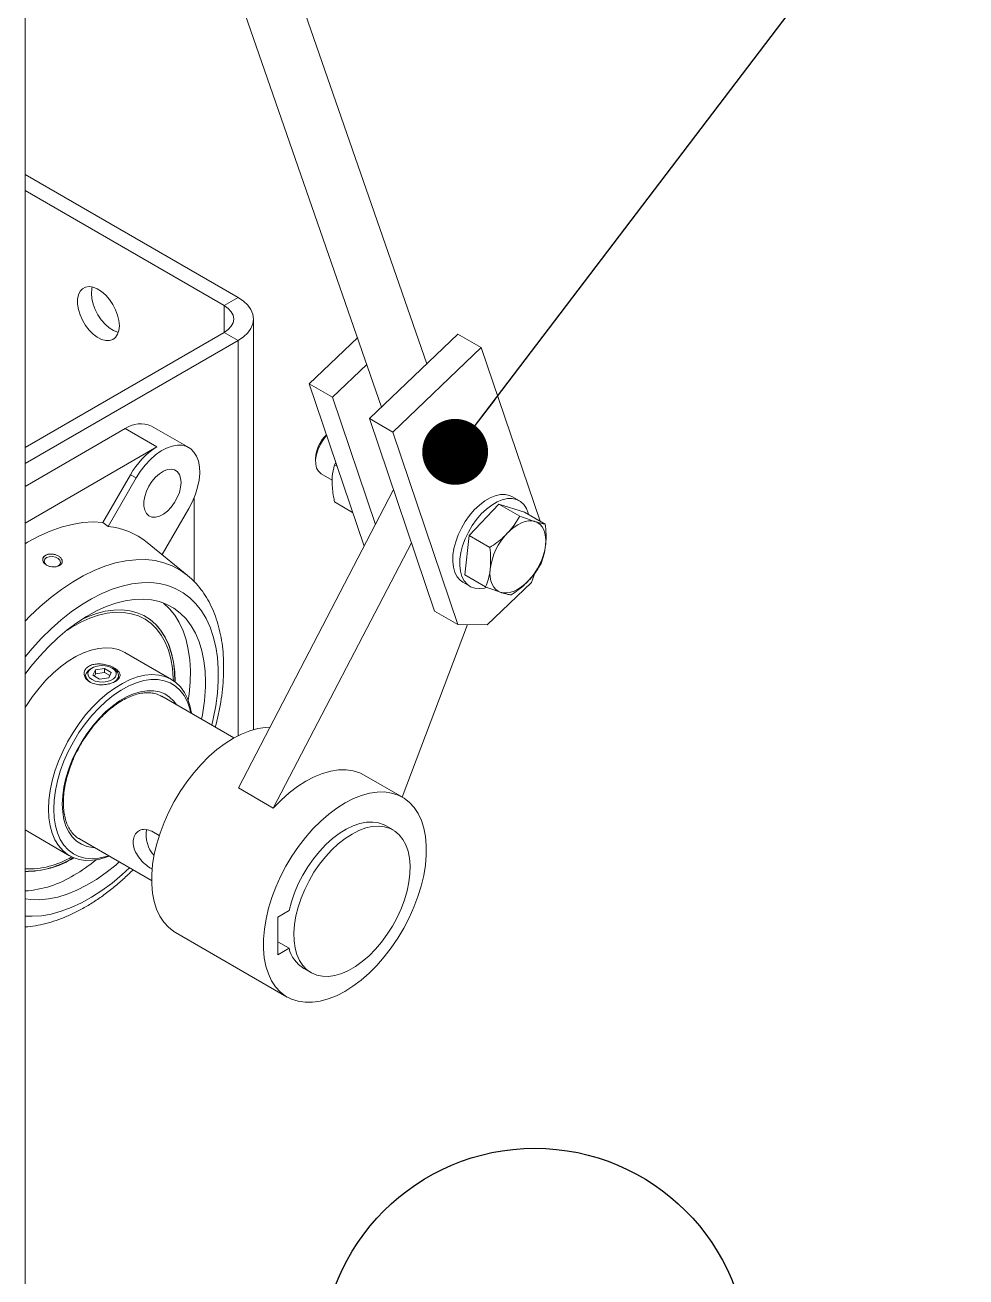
# Model space of a CAD drawing. Header units: millimetres. Extents: x 953 to 17674, y 376 to 6295.
# Drawn here: x 2784.3 to 3070, y 2102.8 to 2482.8 of the extents above; entities that cross this region are included whole.
import ezdxf

# ---------------------------------------------------------------- set-up
doc = ezdxf.new("R2010")
doc.units = ezdxf.units.MM
doc.layers.add('SHEET', color=179, linetype='Continuous')
doc.styles.get("Standard").update_dxf_attribs({"font": 'arial.ttf'})
doc.dimstyles.new('SLDDIMSTYLE1', dxfattribs={"dimtxt": 0.18, "dimasz": 3.302, "dimexe": 0, "dimexo": 0.0625, "dimgap": 0, "dimtad": 0, "dimtih": 1, "dimtoh": 1, "dimdec": 0, "dimrnd": 1e-09, "dimzin": 0, "dimdsep": 46, "dimtxsty": 'Standard', "dimsah": 1, "dimcen": 0.09, "dimadec": 0, "dimazin": 0, "dimtfac": 3.302, "dimtdec": 0, "dimtofl": 0, "dimtmove": 0, "dimatfit": 3, "dimfxl": 1, "dimfrac": 2, "dimtolj": 1, "dimtzin": 0, "dimarcsym": 0})

msp = doc.modelspace()

# ---------------------------------------------------------------- linework, layer by layer
at = {"linetype": 'Continuous', "lineweight": 20}
for p, q in [((2819.46959, 2629.72549), (2906.23948, 2379.93857)), ((2784.25166, 1930.76907), (2784.25166, 2628.38483)), ((2803.68544, 2622.90013), (2892.43756, 2366.75437)), ((2848.95377, 2400.06447), (2784.2517, 2437.41618)), ((2844.71112, 2397.61524), (2784.25172, 2432.51771)), ((2844.71112, 2397.61524), (2848.95377, 2400.06447)), ((2844.71112, 2397.61524), (2844.71112, 2389.45111)), ((2853.64004, 2268.89844), (2853.64004, 2393.53322)), ((2784.2517, 2354.54869), (2844.71112, 2389.45117)), ((2784.25174, 2349.65023), (2848.95379, 2387.00193)), ((2844.71112, 2389.45117), (2848.95379, 2387.00193)), ((2848.95379, 2267.05243), (2848.95379, 2387.00193)), ((2885.25243, 2387.95746), (2870.50175, 2373.86707)), ((2915.69679, 2388.97262), (2888.81573, 2363.29463)), ((2922.76789, 2384.89056), (2915.69679, 2388.97262)), ((2922.76789, 2384.89056), (2895.88679, 2359.2126)), ((2940.61737, 2332.21795), (2922.76789, 2384.89056)), ((2888.02666, 2379.77091), (2877.57281, 2369.78503)), ((2877.57281, 2369.78503), (2870.50175, 2373.86707)), ((2870.50175, 2373.86707), (2887.21476, 2324.54815)), ((2877.57281, 2369.78503), (2890.65995, 2331.16585)), ((2814.65911, 2360.26336), (2784.25174, 2342.70956)), ((2824.27567, 2354.71183), (2814.65911, 2360.26336)), ((2833.97219, 2354.52428), (2822.65846, 2361.05556)), ((2895.88679, 2359.2126), (2888.81573, 2363.29463)), ((2888.81573, 2363.29463), (2908.6113, 2304.87942)), ((2895.88679, 2359.2126), (2915.68237, 2300.79738)), ((2824.27567, 2354.71183), (2784.25166, 2331.60646)), ((2872.46984, 2351.15108), (2872.46984, 2350.25181)), ((2878.59716, 2349.97795), (2878.24711, 2349.30818)), ((2878.96445, 2348.89407), (2878.24711, 2349.30818)), ((2807.92474, 2331.80274), (2816.27568, 2346.26703)), ((2817.97285, 2345.28727), (2809.4587, 2330.54031)), ((2817.97285, 2345.28727), (2816.27568, 2346.26703)), ((2874.12701, 2346.58905), (2877.51106, 2344.63547)), ((2896.07192, 2341.56132), (2849.03566, 2251.2127)), ((2896.20713, 2341.48327), (2896.07192, 2341.56132)), ((2835.58938, 2313.83344), (2835.58938, 2339.3369)), ((2883.73109, 2334.82802), (2878.24711, 2337.99386)), ((2919.07738, 2327.80433), (2928.1329, 2337.35238)), ((2928.1329, 2337.35238), (2934.44616, 2333.70781)), ((2928.1329, 2337.35238), (2935.90076, 2334.94086)), ((2934.34463, 2338.38357), (2932.2233, 2339.60819)), ((2825.87382, 2322.0197), (2833.97284, 2336.04762)), ((2935.90076, 2334.94086), (2942.21402, 2331.29629)), ((2807.92474, 2331.80274), (2809.4587, 2330.54031)), ((2833.48322, 2315.81443), (2821.29903, 2325.75037)), ((2901.57651, 2325.63841), (2859.64217, 2245.08969)), ((2917.78973, 2315.84478), (2919.07738, 2327.80433)), ((2919.07738, 2327.80433), (2925.39064, 2324.15977)), ((2917.78973, 2315.84478), (2924.10299, 2312.20022)), ((2938.0427, 2313.56517), (2939.03549, 2316.40027)), ((2917.22452, 2313.6267), (2919.34585, 2312.40208)), ((2924.60213, 2300.72626), (2938.0427, 2313.56517)), ((2908.6113, 2304.87942), (2915.68237, 2300.79738)), ((2898.72557, 2248.45296), (2918.5949, 2300.77413)), ((2915.68237, 2300.79738), (2924.60213, 2300.72626)), ((2828.69359, 2284.14746), (2814.55147, 2292.31154)), ((2804.60104, 2287.60702), (2804.12267, 2287.33058)), ((2811.19492, 2287.33058), (2810.71634, 2287.60699)), ((2805.61746, 2287.02084), (2804.87032, 2285.41113)), ((2804.87032, 2285.41113), (2806.91157, 2284.23274)), ((2805.61746, 2285.81646), (2805.31126, 2285.15658)), ((2808.40585, 2287.45215), (2805.61746, 2287.02084)), ((2805.61746, 2287.02084), (2805.61746, 2285.81646)), ((2808.40585, 2286.24777), (2805.61746, 2285.81646)), ((2806.91157, 2284.23274), (2809.69997, 2284.66405)), ((2810.4471, 2286.27376), (2808.40585, 2287.45215)), ((2808.40585, 2287.45215), (2808.40585, 2286.24777)), ((2810.00625, 2285.32388), (2808.40585, 2286.24777)), ((2809.69997, 2284.66405), (2810.4471, 2286.27376)), ((2847.68397, 2266.37197), (2825.74384, 2279.03773)), ((2898.87315, 2248.36777), (2887.20589, 2255.10313)), ((2859.64217, 2245.08969), (2849.03566, 2251.2127)), ((2784.25162, 2238.44468), (2797.7961, 2230.62562)), ((2896.03028, 2238.46223), (2893.87354, 2239.70729)), ((2800.74587, 2235.73531), (2822.686, 2223.06954)), ((2824.98726, 2236.72975), (2822.7201, 2238.03856)), ((2822.8427, 2226.67776), (2822.7201, 2226.60699)), ((2822.7201, 2226.60699), (2822.83052, 2226.54324)), ((2864.404, 2213.97495), (2861.00988, 2212.01556)), ((2861.00988, 2212.01556), (2861.00988, 2200.58399)), ((2829.93496, 2207.3381), (2863.87599, 2187.74436)), ((2864.404, 2202.54338), (2861.01, 2204.50269)), ((2861.00988, 2200.58399), (2864.404, 2202.54338)), ((2868.87557, 2196.40487), (2871.03231, 2195.15981))]:
    msp.add_line(p, q, dxfattribs=at)
at = {"linetype": 'Continuous', "lineweight": 20, "flags": 128}
for points in [[(2812.89135, 2391.48811), (2812.76103, 2393.0427), (2812.37555, 2394.68395), (2811.75069, 2396.34484), (2810.91188, 2397.95724), (2809.8937, 2399.45524), (2808.73761, 2400.77744), (2807.49107, 2401.86976), (2806.205, 2402.68753), (2804.93217, 2403.19718), (2803.72466, 2403.37778), (2802.63196, 2403.22208), (2801.69866, 2402.73636), (2800.96303, 2401.94059), (2800.45525, 2400.86728), (2800.19604, 2399.56043), (2800.19604, 2398.07348), (2800.45525, 2396.46736), (2800.96303, 2394.80777), (2801.69866, 2393.16266), (2802.63196, 2391.59948), (2803.72466, 2390.18208), (2804.93217, 2388.96861), (2806.205, 2388.00868), (2807.49107, 2387.34149), (2808.73761, 2386.99459), (2809.8937, 2386.98209), (2810.91188, 2387.30443), (2811.75069, 2387.94846), (2812.37555, 2388.88779), (2812.76103, 2390.08408), (2812.89135, 2391.48811)], [(2804.40607, 2401.28502), (2804.5363, 2402.6892), (2804.68028, 2403.26079)], [(2812.61703, 2389.51246), (2812.36517, 2389.5761), (2811.09233, 2390.08574), (2809.80635, 2390.90337), (2808.55973, 2391.99574), (2807.40372, 2393.31798), (2806.38545, 2394.81594), (2805.54673, 2396.42838), (2804.92178, 2398.08922), (2804.5363, 2399.73057), (2804.40607, 2401.28502)], [(2848.95379, 2387.00193), (2850.58431, 2388.10408), (2851.89619, 2389.33986), (2852.85697, 2390.67893), (2853.44304, 2392.08831), (2853.64004, 2393.53322), (2853.44306, 2394.97814), (2852.85701, 2396.38746), (2851.89621, 2397.72652), (2850.58431, 2398.96236), (2848.95377, 2400.06447)], [(2844.71112, 2389.45117), (2845.95475, 2390.32599), (2846.87888, 2391.324), (2847.44795, 2392.40697), (2847.64003, 2393.53323), (2847.44795, 2394.65942), (2846.87888, 2395.74239), (2845.95473, 2396.74047), (2844.71112, 2397.61524)], [(2875.82565, 2358.15656), (2874.89322, 2357.01078), (2873.971, 2355.55037), (2873.2431, 2353.99499), (2872.74356, 2352.41716), (2872.49571, 2350.89089), (2872.51116, 2349.48741), (2872.7892, 2348.27233), (2873.31682, 2347.30255), (2874.06933, 2346.6233), (2874.12701, 2346.58905)], [(2833.97284, 2336.04762), (2835.07583, 2338.1644), (2835.97547, 2340.33716), (2836.65167, 2342.51721), (2837.08933, 2344.656), (2837.27865, 2346.70565), (2837.21541, 2348.62041), (2836.90106, 2350.35759), (2836.34257, 2351.8782), (2835.55244, 2353.14848), (2834.54832, 2354.13987), (2833.35263, 2354.83037), (2831.99211, 2355.20446), (2830.49712, 2355.25388), (2828.90106, 2354.97737), (2827.23959, 2354.3812), (2825.54982, 2353.47882), (2823.86951, 2352.29017), (2822.23617, 2350.84188), (2820.6863, 2349.16631), (2819.25453, 2347.30086), (2817.97285, 2345.28727)], [(2831.62971, 2343.93314), (2831.49745, 2345.261), (2831.10688, 2346.37414), (2830.47623, 2347.22039), (2829.63503, 2347.76024), (2828.62257, 2347.96849), (2827.48621, 2347.8353), (2826.2791, 2347.367), (2825.05767, 2346.58537), (2823.87903, 2345.52709), (2822.7983, 2344.24158), (2821.86599, 2342.78887), (2821.12572, 2341.23706), (2820.6121, 2339.65859), (2820.34915, 2338.1272), (2820.34915, 2336.71471), (2820.6121, 2335.48702), (2821.12572, 2334.50147), (2821.86599, 2333.80436), (2822.7983, 2333.42807), (2823.87903, 2333.39034), (2825.05767, 2333.69288), (2826.2791, 2334.3215), (2827.48621, 2335.2469), (2828.62257, 2336.42571), (2829.63503, 2337.80292), (2830.47623, 2339.31401), (2831.10688, 2340.88839), (2831.49745, 2342.45247), (2831.62971, 2343.93314)], [(2932.2233, 2339.60819), (2931.40103, 2339.98863), (2930.06477, 2340.2827), (2928.60334, 2340.25639), (2927.05097, 2339.91049), (2925.44406, 2339.25305), (2923.82027, 2338.2994), (2922.21766, 2337.07189), (2920.67377, 2335.59932)], [(2937.15642, 2334.21597), (2937.04793, 2334.63059), (2936.4858, 2336.06529), (2935.69769, 2337.24982), (2934.70212, 2338.15649), (2933.52237, 2338.76401), (2932.1861, 2339.05808), (2930.72468, 2339.03177), (2929.17231, 2338.68587), (2927.56539, 2338.02843), (2925.9416, 2337.07478), (2924.33899, 2335.84727), (2922.79511, 2334.3747)], [(2920.67377, 2335.59932), (2919.22485, 2333.91632), (2917.90479, 2332.06221), (2916.74459, 2330.08041), (2915.7714, 2328.01753), (2915.00806, 2325.9218), (2914.47246, 2323.8423), (2914.17713, 2321.82791), (2914.129, 2319.92586), (2914.32922, 2318.18051), (2914.77309, 2316.63306), (2915.45018, 2315.31952), (2916.34464, 2314.27086), (2917.22452, 2313.6267)], [(2922.79511, 2334.3747), (2921.34618, 2332.6917), (2920.02612, 2330.83759), (2918.86593, 2328.85579), (2917.89274, 2326.79291), (2917.12939, 2324.69718), (2916.59379, 2322.61768), (2916.29847, 2320.60329), (2916.25034, 2318.70124), (2916.45055, 2316.95589), (2916.89442, 2315.40843), (2917.57151, 2314.0949), (2918.46597, 2313.04624), (2919.55684, 2312.28695), (2920.81855, 2311.83479), (2922.22151, 2311.70051), (2923.73286, 2311.88714), (2924.28822, 2312.02981)], [(2784.25166, 2325.33178), (2785.03125, 2325.78961), (2788.458, 2327.61735), (2791.86492, 2329.13373), (2795.23241, 2330.32979), (2798.541, 2331.19885), (2801.7716, 2331.73574), (2804.90553, 2331.93746), (2807.92474, 2331.80274)], [(2930.67619, 2328.49627), (2931.72754, 2329.51416), (2932.81634, 2330.39161), (2933.92396, 2331.11367), (2935.03143, 2331.66802), (2936.11986, 2332.04522), (2937.17056, 2332.23867), (2938.16558, 2332.24511), (2939.08788, 2332.06453)], [(2939.08788, 2332.06453), (2939.92171, 2331.69992), (2940.65279, 2331.15762), (2941.2686, 2330.44677), (2941.7586, 2329.57957), (2942.11442, 2328.57097), (2942.32998, 2327.43808), (2942.40157, 2326.20037), (2942.32798, 2324.87904)], [(2784.2517, 2301.836), (2785.71053, 2303.31788), (2788.86, 2306.28696), (2792.07656, 2309.01308), (2795.34125, 2311.48004), (2798.63503, 2313.67351), (2801.93846, 2315.58054), (2805.23219, 2317.18995), (2808.49691, 2318.49235), (2811.71343, 2319.47997), (2814.86291, 2320.14719), (2817.92686, 2320.48995), (2820.88728, 2320.50633), (2823.72682, 2320.19624), (2826.42879, 2319.56135), (2828.97734, 2318.60554), (2831.35755, 2317.33441), (2833.48322, 2315.81443)], [(2793.66187, 2318.35057), (2794.26444, 2318.59429), (2794.79861, 2319.07405), (2794.98891, 2319.67218), (2794.80658, 2320.29764), (2794.27924, 2320.85513), (2793.48738, 2321.25972), (2792.5513, 2321.45005), (2791.61349, 2321.39694), (2790.817, 2321.10853), (2790.28283, 2320.62877), (2790.09254, 2320.03063), (2790.27486, 2319.40517), (2790.80204, 2318.84778)], [(2928.74471, 2310.55703), (2927.91089, 2310.92156), (2927.17981, 2311.46395), (2926.56401, 2312.17481), (2926.07399, 2313.04199), (2925.71816, 2314.05059), (2925.50262, 2315.18349), (2925.43101, 2316.42119), (2925.5046, 2317.74252)], [(2937.15639, 2314.1252), (2936.10504, 2313.10739), (2935.01626, 2312.22996), (2933.90864, 2311.5079), (2932.80115, 2310.95354), (2931.71275, 2310.57635), (2930.66205, 2310.38291), (2929.66703, 2310.37637), (2928.74471, 2310.55703)], [(2784.2517, 2291.01631), (2786.37632, 2293.54513), (2789.22773, 2296.65198), (2792.17067, 2299.54545), (2795.18645, 2302.20725), (2798.25609, 2304.62049), (2801.36012, 2306.76994), (2804.47894, 2308.64204), (2807.59284, 2310.22492), (2810.68212, 2311.50858), (2813.72725, 2312.48487), (2816.70897, 2313.14761), (2819.60842, 2313.49275), (2822.4073, 2313.51799), (2825.08791, 2313.22313), (2827.63328, 2312.61016), (2830.02733, 2311.68284), (2832.25494, 2310.44714), (2834.30199, 2308.91078), (2836.15556, 2307.08352), (2837.80395, 2304.97682), (2839.23669, 2302.60418), (2840.44476, 2299.98047), (2841.42051, 2297.12228), (2842.15778, 2294.04773), (2842.65189, 2290.77624), (2842.89973, 2287.32852), (2842.89973, 2283.72629), (2842.65189, 2279.99237), (2842.15778, 2276.1504), (2841.42051, 2272.22461), (2840.96517, 2270.25067)], [(2839.05428, 2283.30747), (2838.93028, 2286.65221), (2838.55916, 2289.83033), (2837.94352, 2292.81951), (2837.08768, 2295.59887), (2835.99764, 2298.14879), (2834.68106, 2300.45143), (2833.14714, 2302.49067), (2831.40669, 2304.25221), (2829.47187, 2305.72371), (2827.35627, 2306.89471), (2825.07474, 2307.75723), (2822.64326, 2308.30503), (2820.07892, 2308.53433), (2817.39967, 2308.44343), (2814.62434, 2308.03319), (2811.77235, 2307.30633), (2808.86373, 2306.26791), (2805.91893, 2304.92535), (2802.95849, 2303.28787), (2800.00328, 2301.36723), (2797.07399, 2299.17664), (2794.19119, 2296.73167), (2791.37507, 2294.04924), (2788.64538, 2291.14845), (2786.02128, 2288.04939), (2784.2517, 2285.76651)], [(2833.80744, 2277.78871), (2834.0788, 2279.77773), (2834.3883, 2283.35695), (2834.45032, 2286.81135), (2834.26439, 2290.11658), (2833.83184, 2293.24951), (2833.15568, 2296.18813), (2832.24065, 2298.9119), (2831.0932, 2301.40163), (2829.72136, 2303.63985), (2828.13475, 2305.611), (2826.34449, 2307.30106), (2826.29297, 2307.34306)], [(2797.00997, 2299.12548), (2798.41544, 2300.0117), (2801.16325, 2301.52575), (2803.89399, 2302.74162), (2806.58504, 2303.64939), (2809.21408, 2304.2415), (2811.75935, 2304.5129), (2814.19973, 2304.46151), (2816.51501, 2304.08765), (2818.68601, 2303.39455), (2820.69475, 2302.38779), (2822.52456, 2301.07585), (2824.16028, 2299.46945), (2825.58838, 2297.58201), (2826.797, 2295.42915), (2827.77614, 2293.02871), (2828.51769, 2290.40059), (2829.01549, 2287.56658), (2829.26544, 2284.55008), (2829.28879, 2283.77628)], [(2829.86591, 2283.35915), (2829.7421, 2286.42268), (2829.37157, 2289.36748), (2828.75732, 2292.12059), (2827.90433, 2294.6597), (2826.81943, 2296.96448), (2825.51138, 2299.01633), (2823.9907, 2300.79874), (2822.26963, 2302.29727), (2820.36204, 2303.50006), (2818.28328, 2304.39719), (2816.05009, 2304.98168), (2813.68046, 2305.24864), (2811.19344, 2305.19591), (2808.60908, 2304.82407), (2805.9482, 2304.1359), (2803.2322, 2303.13722), (2801.34457, 2302.27451)], [(2829.78149, 2283.39323), (2829.65753, 2286.50914), (2829.28664, 2289.45685), (2828.6718, 2292.21258), (2827.81795, 2294.75417), (2826.73199, 2297.06116), (2825.42268, 2299.1151), (2824.39769, 2300.37225)], [(2784.2517, 2275.48419), (2784.71452, 2276.23262), (2786.54386, 2278.94724), (2788.51549, 2281.5099), (2790.60707, 2283.89183), (2792.79495, 2286.06597), (2795.05423, 2288.0076), (2797.35945, 2289.69493), (2799.6844, 2291.10854), (2802.00273, 2292.23264), (2804.28823, 2293.05433), (2806.51497, 2293.5645), (2808.65772, 2293.75722), (2810.69223, 2293.6303), (2812.59539, 2293.18527), (2814.34571, 2292.42715), (2814.55147, 2292.31154)], [(2810.71583, 2287.60728), (2811.45332, 2287.03857), (2811.88334, 2286.37295), (2811.97118, 2285.66434), (2811.70953, 2284.97023), (2811.11977, 2284.34675), (2810.2496, 2283.84442), (2809.16959, 2283.50396), (2807.96723, 2283.35291), (2806.73974, 2283.40362), (2805.58677, 2283.65189), (2804.60159, 2284.07761), (2803.86415, 2284.64634), (2803.43408, 2285.31193), (2803.34641, 2286.02045), (2803.60789, 2286.71466), (2804.19765, 2287.33814), (2805.06782, 2287.84047), (2806.14783, 2288.18093), (2807.35036, 2288.33188), (2808.57768, 2288.28127), (2809.73069, 2288.03302), (2810.71583, 2287.60728)], [(2791.39525, 2244.77302), (2791.51904, 2247.52637), (2791.889, 2250.39146), (2792.50089, 2253.33577), (2793.34783, 2256.32603), (2794.42026, 2259.32828), (2795.70595, 2262.30852), (2797.19032, 2265.23301), (2798.85664, 2268.06854), (2800.68598, 2270.78316), (2802.65761, 2273.34582), (2804.74919, 2275.72776), (2806.93707, 2277.90189), (2809.19635, 2279.84353), (2811.50158, 2281.53086), (2813.82652, 2282.94447), (2816.14485, 2284.06857), (2818.43035, 2284.89026), (2820.65709, 2285.40043), (2822.79984, 2285.59315), (2824.83435, 2285.46622), (2826.73751, 2285.02119), (2828.48783, 2284.26307), (2830.06543, 2283.20044), (2831.45244, 2281.84528), (2832.63314, 2280.21303), (2833.59417, 2278.32213), (2834.32464, 2276.19397), (2834.81628, 2273.85279), (2834.82492, 2273.79533)], [(2792.95094, 2244.77299), (2793.07881, 2247.52364), (2793.46096, 2250.38857), (2794.09265, 2253.33297), (2794.96631, 2256.32113), (2796.07128, 2259.31681), (2797.39414, 2262.28356), (2798.91885, 2265.18549), (2800.62689, 2267.9872), (2802.49753, 2270.6548), (2804.50811, 2273.15593), (2806.63416, 2275.46014), (2808.84991, 2277.53959), (2811.12845, 2279.36892), (2813.4421, 2280.926), (2815.76283, 2282.19185), (2818.06241, 2283.15114), (2820.31296, 2283.79224), (2822.48715, 2284.10727), (2824.55861, 2284.09259), (2826.50217, 2283.74826), (2828.29425, 2283.07859), (2829.91309, 2282.09146), (2831.33904, 2280.79907), (2832.55479, 2279.21694), (2833.5456, 2277.36449), (2834.29942, 2275.26403), (2834.63162, 2273.90694)], [(2804.12267, 2287.33058), (2803.47779, 2286.87303), (2802.89304, 2286.16311), (2802.66157, 2285.38851), (2802.80095, 2284.60649), (2803.30043, 2283.87528), (2804.12318, 2283.24893)], [(2811.43899, 2283.40083), (2812.17416, 2284.05024), (2812.58601, 2284.79953), (2812.6325, 2285.5851), (2812.31008, 2286.34885), (2811.64281, 2287.03401), (2811.19492, 2287.33058)], [(2795.56724, 2246.28335), (2795.69204, 2248.82952), (2796.0647, 2251.48534), (2796.68022, 2254.21487), (2797.53028, 2256.98124), (2798.60338, 2259.74706), (2799.88498, 2262.47487), (2801.3578, 2265.12774), (2803.00186, 2267.66989), (2804.79496, 2270.06689), (2806.71289, 2272.28639), (2808.72962, 2274.29825), (2810.81795, 2276.0753), (2812.94962, 2277.59362), (2815.09582, 2278.83259), (2817.22748, 2279.77544), (2819.31581, 2280.40953), (2821.33256, 2280.72614), (2823.25047, 2280.72104), (2825.04357, 2280.3943), (2826.68763, 2279.75034), (2828.16043, 2278.79794), (2829.44206, 2277.54985), (2830.27068, 2276.42444)], [(2858.60856, 2269.6006), (2857.25733, 2269.55195), (2854.90885, 2269.20931), (2852.48365, 2268.54282), (2850.00664, 2267.55927), (2847.5032, 2266.26884), (2844.99909, 2264.68473), (2842.51993, 2262.8232), (2840.09117, 2260.70343), (2837.73778, 2258.34702), (2835.48389, 2255.77823), (2833.35261, 2253.02344), (2831.36581, 2250.11094), (2829.54388, 2247.07053), (2827.90555, 2243.93344), (2826.46758, 2240.73184), (2825.24478, 2237.49871), (2824.24965, 2234.26707), (2823.4924, 2231.07011), (2822.98086, 2227.94072), (2822.72018, 2224.91094), (2822.71314, 2222.01191), (2822.95974, 2219.27327), (2823.4575, 2216.72328), (2824.20126, 2214.38797), (2825.18341, 2212.29136), (2826.39391, 2210.45501), (2827.82029, 2208.89767), (2829.44791, 2207.63537), (2829.93496, 2207.3381)], [(2859.64217, 2245.08969), (2862.01946, 2247.5184), (2864.47818, 2249.70648), (2866.99233, 2251.63054), (2869.53521, 2253.27032), (2872.07996, 2254.60845), (2874.59954, 2255.63069), (2877.0673, 2256.32623), (2879.45709, 2256.68765), (2881.7436, 2256.71126), (2883.90259, 2256.39669), (2885.91122, 2255.7473), (2887.20589, 2255.10313)], [(2867.17929, 2186.45085), (2869.30307, 2186.13863), (2871.55076, 2186.15389), (2873.89927, 2186.4966), (2876.32444, 2187.16307), (2878.80149, 2188.14665), (2881.30489, 2189.43706), (2883.80904, 2191.02114), (2886.28816, 2192.88264), (2888.71692, 2195.00247), (2891.07031, 2197.35888), (2893.3242, 2199.92762), (2895.45548, 2202.68241), (2897.44228, 2205.59495), (2899.26419, 2208.63536), (2900.90254, 2211.77246), (2902.34051, 2214.97401), (2903.56331, 2218.20719), (2904.55846, 2221.43884), (2905.31569, 2224.63574), (2905.82725, 2227.76514), (2906.08791, 2230.79496), (2906.09497, 2233.694), (2905.84835, 2236.43258), (2905.35061, 2238.98263), (2904.60685, 2241.3179), (2903.62468, 2243.41454), (2902.4142, 2245.25085), (2900.98782, 2246.80824), (2899.3602, 2248.07054), (2897.54801, 2249.02481), (2895.56985, 2249.66133), (2893.44605, 2249.97353), (2891.19836, 2249.95822), (2888.84987, 2249.61557), (2886.42468, 2248.94909), (2883.94766, 2247.96554), (2881.44423, 2246.6751), (2878.94011, 2245.091), (2876.46095, 2243.22947), (2874.0322, 2241.1097), (2871.6788, 2238.75329), (2869.42492, 2236.1845), (2867.29363, 2233.4297), (2865.30683, 2230.51721), (2863.48491, 2227.47679), (2861.84657, 2224.3397), (2860.40861, 2221.13811), (2859.1858, 2217.90498), (2858.19067, 2214.67333), (2857.43342, 2211.47637), (2856.92188, 2208.34698), (2856.66121, 2205.3172), (2856.65417, 2202.41817), (2856.90077, 2199.67954), (2857.39852, 2197.12954), (2858.14229, 2194.79423), (2859.12444, 2192.69762), (2860.33494, 2190.86127), (2861.76131, 2189.30393), (2863.38894, 2188.04163), (2865.20113, 2187.08737), (2867.17929, 2186.45085)], [(2805.27269, 2233.12201), (2804.79496, 2233.15391), (2803.00186, 2233.48065), (2801.3578, 2234.1246), (2799.88498, 2235.07704), (2798.60338, 2236.32509), (2797.53028, 2237.85189), (2796.68022, 2239.6368), (2796.0647, 2241.65573), (2795.69204, 2243.88123), (2795.56724, 2246.28335)], [(2809.82696, 2230.49291), (2809.19635, 2230.25517), (2806.93707, 2229.58829), (2804.74919, 2229.23635), (2802.65761, 2229.2034), (2800.68598, 2229.48976), (2798.85664, 2230.09217), (2797.19032, 2231.00386), (2795.70595, 2232.21449), (2794.42026, 2233.71035), (2793.34783, 2235.4744), (2792.50089, 2237.48675), (2791.889, 2239.72464), (2791.51904, 2242.16258), (2791.39525, 2244.77302)], [(2809.63363, 2230.6045), (2808.84991, 2230.36291), (2806.63416, 2229.88411), (2804.50811, 2229.73363), (2802.49753, 2229.91341), (2800.62689, 2230.42125), (2798.91885, 2231.25094), (2797.39414, 2232.39239), (2796.07128, 2233.83184), (2794.96631, 2235.55171), (2794.09265, 2237.53121), (2793.46096, 2239.74627), (2793.07881, 2242.16998), (2792.95094, 2244.77299)], [(2893.87354, 2239.70729), (2893.25875, 2240.02889), (2891.61995, 2240.60609), (2889.83606, 2240.86398), (2887.93233, 2240.79872), (2885.93573, 2240.41148), (2883.87458, 2239.70762), (2881.77799, 2238.69722), (2879.67566, 2237.39431), (2877.5974, 2235.81766), (2875.57266, 2233.98943), (2873.63007, 2231.93558), (2871.79715, 2229.68515), (2870.0999, 2227.26998), (2868.5623, 2224.72436), (2867.20614, 2222.08433), (2866.05064, 2219.38727), (2865.11215, 2216.67128), (2864.404, 2213.97495)], [(2883.5313, 2237.22452), (2881.44052, 2235.87426), (2879.37907, 2234.25641), (2877.37592, 2232.39362), (2875.45916, 2230.31215), (2873.65574, 2228.04108), (2871.99094, 2225.61242), (2870.48811, 2223.06011), (2869.16841, 2220.4202), (2868.05034, 2217.72956), (2867.14958, 2215.02599), (2866.47881, 2212.34755), (2866.04739, 2209.73174), (2865.8614, 2207.21532), (2865.92348, 2204.8336), (2866.23271, 2202.62), (2866.78479, 2200.60563), (2867.57193, 2198.8187), (2868.58312, 2197.2844), (2869.80415, 2196.0242), (2871.21788, 2195.05576), (2872.8045, 2194.3928), (2874.54167, 2194.04448), (2876.40502, 2194.01576), (2878.36843, 2194.30704), (2880.4043, 2194.91424), (2882.48407, 2195.82879), (2884.57852, 2197.03789), (2886.6583, 2198.5246), (2888.6942, 2200.26798), (2890.65759, 2202.2436), (2892.52094, 2204.4237), (2894.25811, 2206.77771), (2895.84471, 2209.27252), (2897.25844, 2211.87322), (2898.47948, 2214.5432), (2899.49066, 2217.245), (2900.27782, 2219.94074), (2900.8299, 2222.59253), (2901.13913, 2225.16316), (2901.20121, 2227.61656), (2901.01522, 2229.91824), (2900.58381, 2232.03594), (2899.91302, 2233.93993), (2899.01225, 2235.60349), (2897.89418, 2237.00324), (2896.57448, 2238.11945), (2895.07167, 2238.93665), (2893.40687, 2239.44316), (2891.60345, 2239.63205), (2889.6867, 2239.50048), (2887.68352, 2239.05046), (2885.62207, 2238.28822), (2883.5313, 2237.22452)], [(2784.2517, 2217.57468), (2786.02128, 2217.33491), (2788.64538, 2217.26563), (2791.37507, 2217.51641), (2794.19119, 2218.08551), (2797.07399, 2218.9689), (2800.00328, 2220.1604), (2802.95849, 2221.65173), (2805.91893, 2223.43234), (2808.86373, 2225.48977), (2811.77235, 2227.80962), (2812.85234, 2228.74637)], [(2815.9672, 2226.9482), (2813.72725, 2224.88811), (2810.68212, 2222.34856), (2807.59284, 2220.06542), (2804.47894, 2218.05308), (2801.36012, 2216.32421), (2798.25609, 2214.88982), (2795.18645, 2213.75897), (2792.17067, 2212.93878), (2789.22773, 2212.43441), (2786.37632, 2212.24914), (2784.2517, 2212.32488)]]:
    msp.add_lwpolyline(points, dxfattribs=at)
at = {"linetype": 'Continuous', "lineweight": 20}
for centre, radius, start, end in [((2819.35975, 2353.58134), 8.16978, 66.1859738, 125.1254904), ((2882.93784, 2350.74605), 10.47583, 133.3000846, 177.7842289), ((2836.49132, 2335.1279), 23.08143, 121.9541987, 151.1445635), ((2807.50329, 2308.6776), 21.94998, 51.0598673, 84.8890521), ((2944.70677, 2315.12841), 19.37929, 136.3856234, 172.247634), ((2791.86006, 2319.72113), 2.48604, 89.3542049, 150.6404186), ((2923.12509, 2327.49338), 19.38003, 316.3863991, 352.2472633), ((2790.97101, 2270.24493), 45, 41.7626408, 42.028133), ((2781.75632, 2283.74107), 57.29959, 348.2258586, 359.5664303), ((2830.54477, 2236.94796), 9.51038, 170.0457585, 221.4068317), ((2784.37342, 2253.57047), 27.68386, 269.7479972, 301.8121953), ((2785.17882, 2252.16879), 25.56615, 267.9217871, 301.1800028), ((2784.53427, 2253.43902), 27.57378, 269.4128478, 301.8013183), ((2771.56096, 2271.94909), 54.66993, 300.2505898, 308.8573407), ((2781.97978, 2252.34838), 32.50119, 274.0084059, 301.7922565), ((2874.06752, 2204.88482), 9.94313, 193.6201121, 238.5224737)]:
    msp.add_arc(centre, radius, start, end, dxfattribs=at)
for points, knots in [([(2877.48915, 2344.08859), (2877.50043, 2344.59646), (2877.54242, 2346.48707), (2877.94944, 2348.11648), (2878.24711, 2349.30818)], [0, 0, 0, 0, 0.268630153, 1, 1, 1, 1]), ([(2878.24711, 2337.99386), (2878.13271, 2338.53482), (2877.68852, 2340.63527), (2877.5741, 2342.61714), (2877.48915, 2344.08859)], [0, 0, 0, 0, 0.2575459475, 1, 1, 1, 1]), ([(2934.44616, 2333.70781), (2934.22662, 2333.3252), (2933.60021, 2332.23352), (2932.41416, 2330.45719), (2931.25806, 2329.15278), (2930.67619, 2328.49627)], [0, 0, 0, 0, 0.211367212, 0.603080221, 1, 1, 1, 1]), ([(2939.08788, 2332.06453), (2938.99487, 2332.09365), (2938.29058, 2332.31412), (2936.81095, 2332.81758), (2935.23923, 2333.40926), (2934.44616, 2333.70781)], [0, 0, 0, 0, 0.070097197, 0.53078386, 1, 1, 1, 1]), ([(2942.21402, 2331.29629), (2941.79503, 2331.36986), (2940.94938, 2331.51834), (2939.71213, 2331.88137), (2939.08788, 2332.06453)], [0, 0, 0, 0, 0.495457432, 1, 1, 1, 1]), ([(2942.32798, 2324.87904), (2942.34231, 2325.02132), (2942.45081, 2326.09881), (2942.50353, 2328.21795), (2942.31111, 2330.26394), (2942.21402, 2331.29629)], [0, 0, 0, 0, 0.070089925, 0.530789806, 1, 1, 1, 1]), ([(2930.67619, 2328.49627), (2930.3118, 2328.12576), (2928.7436, 2326.53128), (2926.84674, 2325.18965), (2925.39064, 2324.15977)], [0, 0, 0, 0, 0.232364895, 1, 1, 1, 1]), ([(2789.69332, 2320.94001), (2789.72081, 2321.00237), (2789.8404, 2321.27372), (2790.23502, 2321.69604), (2790.97927, 2322.08209), (2791.59283, 2322.16643), (2791.88808, 2322.20702)], [0, 0, 0, 0, 0.09255265, 0.402714832, 0.712586016, 1, 1, 1, 1]), ([(2791.88808, 2322.20702), (2792.14206, 2322.20804), (2792.72347, 2322.21039), (2793.64366, 2321.99132), (2794.52227, 2321.578), (2795.19304, 2321.01125), (2795.56217, 2320.36143), (2795.58322, 2319.86923), (2795.49998, 2319.61885), (2795.48561, 2319.57562)], [0, 0, 0, 0, 0.126609243, 0.289833359, 0.456684931, 0.626155982, 0.796276991, 0.964826184, 1, 1, 1, 1]), ([(2925.39064, 2324.15977), (2925.49786, 2323.06635), (2925.71427, 2320.85949), (2925.57492, 2318.78778), (2925.5046, 2317.74252)], [0, 0, 0, 0, 0.4954599281, 1, 1, 1, 1]), ([(2940.92635, 2319.33673), (2941.2427, 2320.1856), (2941.88122, 2321.89894), (2942.17816, 2323.87966), (2942.32798, 2324.87904)], [0, 0, 0, 0, 0.4954439061, 1, 1, 1, 1]), ([(2793.30257, 2318.31538), (2793.17221, 2318.30701), (2792.71919, 2318.27793), (2791.9091, 2318.36875), (2790.97382, 2318.68596), (2790.2079, 2319.1976), (2789.71821, 2319.8436), (2789.57063, 2320.45631), (2789.66024, 2320.80957), (2789.69332, 2320.94001)], [0, 0, 0, 0, 0.06539433, 0.227248173, 0.392758357, 0.561440546, 0.731561334, 0.900879675, 1, 1, 1, 1]), ([(2795.48561, 2319.57562), (2795.42404, 2319.45661), (2795.2608, 2319.14106), (2794.73136, 2318.71605), (2794.01053, 2318.41992), (2793.49619, 2318.34397), (2793.30257, 2318.31538)], [0, 0, 0, 0, 0.188786614, 0.500544527, 0.811976318, 1, 1, 1, 1]), ([(2937.15639, 2314.1252), (2937.73043, 2314.77234), (2938.88715, 2316.07637), (2940.07464, 2317.8524), (2940.70681, 2318.95412), (2940.92635, 2319.33673)], [0, 0, 0, 0, 0.3913700531, 0.7886324312, 1, 1, 1, 1]), ([(2842.02489, 2269.63887), (2842.33192, 2270.84451), (2842.98111, 2273.39379), (2843.69947, 2277.24353), (2844.23453, 2281.17663), (2844.5303, 2285.03751), (2844.58853, 2288.80797), (2844.40319, 2292.46835), (2843.97115, 2295.9981), (2843.29053, 2299.37549), (2842.36259, 2302.57732), (2841.19102, 2305.58142), (2839.78294, 2308.36343), (2838.15427, 2310.90962), (2836.30464, 2313.1809), (2834.71207, 2314.82903), (2833.67526, 2315.6228), (2833.3889, 2315.84203)], [0, 0, 0, 0, 0.063389254, 0.13403461, 0.204818171, 0.27574512, 0.34680361, 0.417963483, 0.489151444, 0.560236592, 0.631055505, 0.701406544, 0.771068452, 0.839858068, 0.907663003, 0.974497162, 1, 1, 1, 1]), ([(2925.5046, 2317.74252), (2925.48841, 2317.60132), (2925.36578, 2316.53205), (2924.98271, 2314.60355), (2924.39801, 2313.0062), (2924.10299, 2312.20022)], [0, 0, 0, 0, 0.070089407, 0.530789544, 1, 1, 1, 1]), ([(2931.87084, 2309.7887), (2933.32694, 2310.81858), (2935.2238, 2312.16021), (2936.792, 2313.75469), (2937.15639, 2314.1252)], [0, 0, 0, 0, 0.767635105, 1, 1, 1, 1]), ([(2924.10299, 2312.20022), (2924.94554, 2311.88213), (2926.64608, 2311.24014), (2928.04094, 2310.78611), (2928.74471, 2310.55703)], [0, 0, 0, 0, 0.495459091, 1, 1, 1, 1]), ([(2928.74471, 2310.55703), (2928.83584, 2310.52896), (2929.52585, 2310.31643), (2930.6753, 2310.0039), (2931.4699, 2309.86087), (2931.87084, 2309.7887)], [0, 0, 0, 0, 0.0701072789, 0.5307956226, 1, 1, 1, 1]), ([(2807.1492, 2288.82915), (2807.68998, 2288.76908), (2808.86262, 2288.63883), (2810.55028, 2288.07484), (2812.00551, 2287.27552), (2812.95214, 2286.31386), (2813.2283, 2285.30161), (2812.79982, 2284.33939), (2811.79556, 2283.52765), (2810.42588, 2282.92553), (2808.83186, 2282.55524), (2807.0937, 2282.45697), (2805.33372, 2282.70382), (2803.75984, 2283.35579), (2802.61742, 2284.38549), (2802.10239, 2285.64586), (2802.29782, 2286.90191), (2803.12975, 2287.91955), (2804.3964, 2288.57138), (2805.79363, 2288.857), (2806.73683, 2288.83762), (2807.1492, 2288.82915)], [0, 0, 0, 0, 0.047466206, 0.102927035, 0.16119526, 0.22049975, 0.279110416, 0.334759169, 0.385630486, 0.432893347, 0.47991087, 0.529716418, 0.583676207, 0.641158515, 0.700308344, 0.759367888, 0.816309979, 0.868850384, 0.917012189, 0.963718196, 1, 1, 1, 1]), ([(2795.88946, 2246.73233), (2795.89534, 2247.12858), (2795.91248, 2248.28184), (2796.10593, 2250.2889), (2796.54007, 2252.76018), (2797.18918, 2255.29432), (2798.04163, 2257.85634), (2799.08884, 2260.41361), (2800.3176, 2262.93274), (2801.71275, 2265.38107), (2803.25583, 2267.72711), (2804.92686, 2269.94052), (2806.70384, 2271.99284), (2808.5631, 2273.85797), (2810.47952, 2275.51248), (2812.42688, 2276.93627), (2814.37855, 2278.11268), (2816.30782, 2279.02909), (2818.18856, 2279.67711), (2819.99619, 2280.05211), (2821.71104, 2280.15762), (2823.31137, 2279.98373), (2824.6653, 2279.61537), (2825.41641, 2279.18773), (2825.73168, 2279.00823)], [0, 0, 0, 0, 0.024541441, 0.071426641, 0.118372295, 0.165367707, 0.212411987, 0.259498558, 0.306615095, 0.353744936, 0.400878413, 0.447992557, 0.495076264, 0.542112836, 0.589087892, 0.635994113, 0.682825854, 0.729596585, 0.776341851, 0.823117659, 0.870055025, 0.917367387, 0.965315863, 1, 1, 1, 1]), ([(2800.75653, 2235.75388), (2800.67918, 2235.79068), (2800.13493, 2236.04965), (2799.27506, 2236.79111), (2798.20023, 2237.99009), (2797.32571, 2239.4628), (2796.6455, 2241.15157), (2796.17517, 2243.04476), (2795.92699, 2244.91858), (2795.90055, 2246.19642), (2795.88946, 2246.73233)], [0, 0, 0, 0, 0.0246678689, 0.1735675016, 0.322100642, 0.4685040775, 0.6127197391, 0.7554589843, 0.8974417355, 1, 1, 1, 1]), ([(2822.7201, 2238.03856), (2822.16004, 2238.28303), (2821.04044, 2238.77176), (2819.36667, 2238.5449), (2817.98487, 2237.65231), (2817.12752, 2236.14027), (2816.97519, 2234.25049), (2817.52141, 2232.23056), (2818.65822, 2230.24588), (2820.22935, 2228.44583), (2821.67256, 2227.24862), (2822.48148, 2226.75314), (2822.7201, 2226.60699)], [0, 0, 0, 0, 0.104470379, 0.208842857, 0.315820504, 0.424664015, 0.530752504, 0.633917568, 0.738209673, 0.846017157, 0.954578471, 1, 1, 1, 1]), ([(2784.25166, 2209.03536), (2784.28458, 2209.03599), (2785.32379, 2209.05596), (2787.42638, 2209.36976), (2790.55833, 2209.99738), (2793.74864, 2210.95687), (2796.97135, 2212.19863), (2800.20785, 2213.72771), (2803.43815, 2215.53012), (2806.64325, 2217.59516), (2809.80711, 2219.90441), (2812.90642, 2222.45968), (2815.31443, 2224.61186), (2816.65317, 2225.97642), (2817.01379, 2226.344)], [0, 0, 0, 0, 0.003050492, 0.096286983, 0.190715152, 0.286164779, 0.382391236, 0.479135303, 0.576169871, 0.673311817, 0.770414636, 0.867415122, 0.964284741, 1, 1, 1, 1])]:
    msp.add_open_spline(points, degree=3, knots=knots, dxfattribs=at)
at = {"layer": 'SHEET', "color": 0}
msp.add_circle((2939.0119, 2077.02983), 64.80461, dxfattribs=at)

# ---------------------------------------------------------------- leaders
msp.add_leader([(2914.85362, 2353.2183), (3069.95209, 2557.0565)], dimstyle='SLDDIMSTYLE1', override={"dimasz": 20, "dimldrblk": 'Dot'}, dxfattribs=at)

doc.saveas('drawing.dxf')
